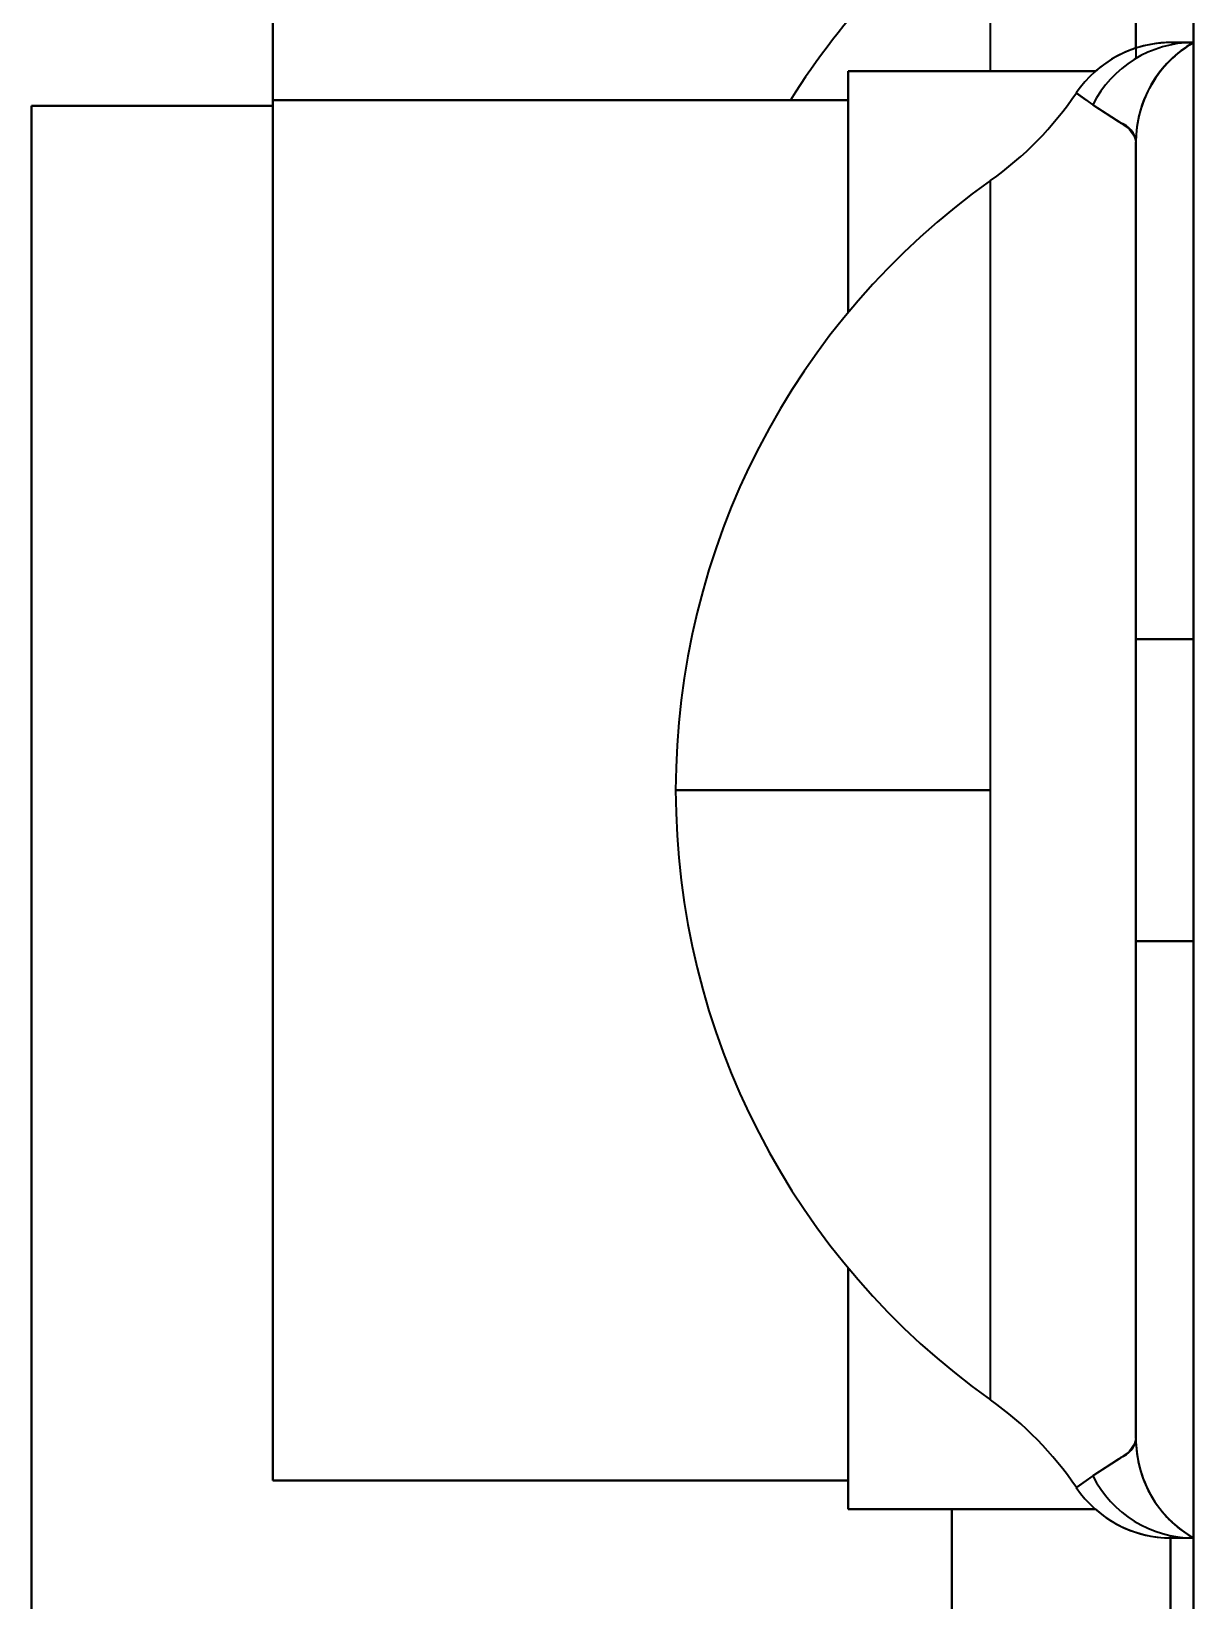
# Model space of a CAD drawing. Extents: x 146 to 1134, y 78 to 926.
# Drawn here: x 259.506 to 260.517, y 354.209 to 355.573 of the extents above; entities that cross this region are included whole.
import ezdxf

# ---------------------------------------------------------------- set-up
doc = ezdxf.new("R2010")
doc.units = 0

msp = doc.modelspace()

# ---------------------------------------------------------------- linework, layer by layer
at = {"color": 7, "lineweight": 35}
msp.add_line((260.5164, 356.1832), (260.5164, 323.4172), dxfattribs=at)
msp.add_line((260.5164, 356.1832), (260.5164, 323.4172), dxfattribs=at)
at = {"color": 7, "lineweight": 35, "ltscale": 0.00635}
msp.add_line((260.5164, 355.5632), (260.5164, 355.8172), dxfattribs=at)
msp.add_line((260.5164, 355.5632), (260.5164, 355.8172), dxfattribs=at)
at = {"color": 7, "lineweight": 35, "ltscale": 0.03}
for p, q in [((259.7164, 354.5672), (259.7164, 355.7672)), ((259.7164, 355.7672), (259.7164, 354.5672)), ((259.7164, 354.3132), (259.7164, 355.5132)), ((259.7164, 355.5132), (259.7164, 354.3132)), ((259.7164, 355.5132), (259.7164, 354.3132))]:
    msp.add_line(p, q, dxfattribs=at)
at = {"color": 7, "lineweight": 35, "ltscale": 0.006351}
msp.add_line((259.7164, 355.7672), (259.7164, 355.5132), dxfattribs=at)
at = {"color": 7, "lineweight": 35, "ltscale": 0.004504}
msp.add_line((260.4664, 355.7306), (260.4664, 355.5504), dxfattribs=at)
at = {"color": 7, "lineweight": 35, "ltscale": 0.004307}
msp.add_line((260.4664, 355.5583), (260.4664, 355.7306), dxfattribs=at)
at = {"color": 7, "lineweight": 35, "ltscale": 0.004532}
msp.add_line((260.4664, 355.7306), (260.4664, 355.5493), dxfattribs=at)
at = {"color": 7, "lineweight": 35, "ltscale": 0.003975}
msp.add_line((260.3401, 355.5381), (260.3401, 355.6971), dxfattribs=at)
at = {"color": 7, "lineweight": 35, "ltscale": 0.003973}
msp.add_line((260.3401, 355.5382), (260.3401, 355.6971), dxfattribs=at)
at = {"color": 7, "lineweight": 35, "ltscale": 0.000131226}
for p, q in [((260.5027, 355.5632), (260.4974, 355.5632)), ((260.4974, 354.2632), (260.5027, 354.2632))]:
    msp.add_line(p, q, dxfattribs=at)
at = {"color": 7, "lineweight": 35, "ltscale": 0.000479889}
for p, q in [((260.4974, 355.5632), (260.5166, 355.5632)), ((260.5166, 355.5632), (260.4974, 355.5632)), ((260.4973, 354.2632), (260.5164, 354.2632))]:
    msp.add_line(p, q, dxfattribs=at)
at = {"color": 7, "lineweight": 35, "ltscale": 0.000344086}
for p, q in [((260.5164, 355.5632), (260.5027, 355.5632)), ((260.5027, 354.2632), (260.5164, 354.2632))]:
    msp.add_line(p, q, dxfattribs=at)
at = {"color": 7, "lineweight": 35, "ltscale": 0.012969}
msp.add_line((260.5164, 355.0444), (260.5164, 355.5632), dxfattribs=at)
msp.add_line((260.5164, 355.0444), (260.5164, 355.5632), dxfattribs=at)
at = {"color": 7, "lineweight": 35, "ltscale": 0.005367}
for p, q in [((260.4311, 355.5382), (260.2164, 355.5382)), ((260.2164, 355.5382), (260.4311, 355.5382)), ((260.4311, 355.5382), (260.2164, 355.5382)), ((260.2164, 354.2882), (260.4311, 354.2882)), ((260.4311, 354.2882), (260.2164, 354.2882))]:
    msp.add_line(p, q, dxfattribs=at)
at = {"color": 7, "lineweight": 35, "ltscale": 0.005242}
msp.add_line((260.2164, 355.3285), (260.2164, 355.5382), dxfattribs=at)
msp.add_line((260.2164, 355.3285), (260.2164, 355.5382), dxfattribs=at)
at = {"color": 7, "lineweight": 35, "ltscale": 0.000624847}
for p, q in [((260.2164, 355.5382), (260.2164, 355.5132)), ((260.2164, 354.3132), (260.2164, 354.2882))]:
    msp.add_line(p, q, dxfattribs=at)
at = {"color": 7, "lineweight": 35, "ltscale": 0.000259698}
msp.add_line((260.4231, 355.5134), (260.4146, 355.5194), dxfattribs=at)
at = {"color": 7, "lineweight": 35, "ltscale": 0.000443808}
msp.add_line((260.4146, 355.5194), (260.429, 355.509), dxfattribs=at)
at = {"color": 7, "lineweight": 35, "ltscale": 0.00044044}
for p, q in [((260.4147, 355.5193), (260.429, 355.509)), ((260.429, 354.3173), (260.4147, 354.307))]:
    msp.add_line(p, q, dxfattribs=at)
at = {"color": 7, "lineweight": 35, "ltscale": 0.000249576}
msp.add_line((260.4228, 355.5135), (260.4147, 355.5193), dxfattribs=at)
at = {"color": 7, "lineweight": 35, "ltscale": 0.125}
for p, q in [((259.5064, 350.5082), (259.5064, 355.5082)), ((259.5064, 355.5082), (259.5064, 350.5082)), ((259.5064, 350.5082), (259.5064, 355.5082))]:
    msp.add_line(p, q, dxfattribs=at)
at = {"color": 7, "lineweight": 35, "ltscale": 0.00525}
msp.add_line((259.7164, 355.5082), (259.5064, 355.5082), dxfattribs=at)
at = {"color": 7, "lineweight": 35, "ltscale": 0.005251}
msp.add_line((259.5064, 355.5082), (259.7165, 355.5082), dxfattribs=at)
msp.add_line((259.5064, 355.5082), (259.7165, 355.5082), dxfattribs=at)
at = {"color": 7, "lineweight": 35, "ltscale": 0.0125}
for p, q in [((259.7164, 355.5132), (260.2164, 355.5132)), ((260.2164, 355.5132), (259.7164, 355.5132)), ((259.7164, 355.5132), (260.2164, 355.5132)), ((260.2164, 354.3132), (259.7164, 354.3132)), ((259.7164, 354.3132), (260.2164, 354.3132))]:
    msp.add_line(p, q, dxfattribs=at)
at = {"color": 7, "lineweight": 35, "ltscale": 0.004617}
for p, q in [((260.2164, 355.5132), (260.2164, 355.3285)), ((260.2164, 355.3285), (260.2164, 355.5132)), ((260.2164, 354.4978), (260.2164, 354.3132)), ((260.2164, 354.3132), (260.2164, 354.4978))]:
    msp.add_line(p, q, dxfattribs=at)
at = {"color": 7, "lineweight": 35, "ltscale": 0.000720385}
msp.add_line((260.429, 355.509), (260.4532, 355.4934), dxfattribs=at)
at = {"color": 7, "lineweight": 35, "ltscale": 0.010804}
for p, q in [((260.4664, 355.4766), (260.4664, 355.0444)), ((260.4664, 355.0444), (260.4664, 355.4766)), ((260.4664, 355.4766), (260.4664, 355.0444))]:
    msp.add_line(p, q, dxfattribs=at)
at = {"color": 7, "lineweight": 35, "ltscale": 0.039677}
msp.add_line((260.5164, 353.8972), (260.5164, 355.4843), dxfattribs=at)
at = {"color": 7, "lineweight": 35, "ltscale": 0.01325}
for p, q in [((260.3401, 354.9132), (260.3401, 355.4432)), ((260.3401, 354.9132), (260.3401, 355.4432)), ((260.3401, 354.3832), (260.3401, 354.9132)), ((260.3401, 354.3832), (260.3401, 354.9132))]:
    msp.add_line(p, q, dxfattribs=at)
at = {"color": 7, "lineweight": 35, "ltscale": 0.006562}
for p, q in [((260.4664, 354.7819), (260.4664, 355.0444)), ((260.4664, 355.0444), (260.4664, 354.7819)), ((260.4664, 355.0444), (260.4664, 354.7819)), ((260.4664, 354.7819), (260.4664, 355.0444)), ((260.5164, 354.7819), (260.5164, 355.0444)), ((260.5164, 354.7819), (260.5164, 355.0444))]:
    msp.add_line(p, q, dxfattribs=at)
at = {"color": 7, "lineweight": 35, "ltscale": 0.00125}
for p, q in [((260.4664, 355.0444), (260.5164, 355.0444)), ((260.5164, 355.0444), (260.4664, 355.0444)), ((260.4664, 354.7819), (260.5164, 354.7819)), ((260.5164, 354.7819), (260.4664, 354.7819))]:
    msp.add_line(p, q, dxfattribs=at)
at = {"color": 7, "lineweight": 35, "ltscale": 0.00020752}
msp.add_line((259.5064, 354.9225), (259.5064, 354.9142), dxfattribs=at)
at = {"color": 7, "lineweight": 35, "ltscale": 0.000148773}
msp.add_line((259.5064, 354.916), (259.5064, 354.9219), dxfattribs=at)
at = {"color": 7, "lineweight": 35, "ltscale": 8.92639e-05}
for p, q in [((259.5064, 354.9124), (259.5064, 354.916)), ((259.5064, 354.6254), (259.5064, 354.6219))]:
    msp.add_line(p, q, dxfattribs=at)
at = {"color": 7, "lineweight": 35, "ltscale": 0.005363}
msp.add_line((259.5064, 354.9142), (259.5064, 354.6997), dxfattribs=at)
at = {"color": 7, "lineweight": 35, "ltscale": 0.007041}
msp.add_line((259.5064, 354.6308), (259.5064, 354.9124), dxfattribs=at)
at = {"color": 7, "lineweight": 35, "ltscale": 0.000521851}
for p, q in [((259.5064, 354.9034), (259.5064, 354.8825)), ((259.5064, 354.8813), (259.5064, 354.9022)), ((259.5064, 354.2094), (259.5064, 354.2302))]:
    msp.add_line(p, q, dxfattribs=at)
at = {"color": 7, "lineweight": 35, "ltscale": 3.05176e-05}
for p, q in [((259.5064, 354.9022), (259.5064, 354.9034)), ((259.5064, 354.2552), (259.5064, 354.254))]:
    msp.add_line(p, q, dxfattribs=at)
at = {"color": 7, "lineweight": 35, "ltscale": 0.006842}
for p, q in [((260.3401, 354.9132), (260.0664, 354.9132)), ((260.0664, 354.9132), (260.3401, 354.9132))]:
    msp.add_line(p, q, dxfattribs=at)
at = {"color": 7, "lineweight": 35, "ltscale": 0.000567627}
msp.add_line((259.5064, 354.8825), (259.5064, 354.8598), dxfattribs=at)
at = {"color": 7, "lineweight": 35, "ltscale": 0.001}
msp.add_line((259.5064, 354.8413), (259.5064, 354.8813), dxfattribs=at)
at = {"color": 7, "lineweight": 35, "ltscale": 0.001102}
for p, q in [((259.5064, 354.8598), (259.5064, 354.8157)), ((259.5064, 354.7321), (259.5064, 354.688)), ((259.5064, 354.3364), (259.5064, 354.3805))]:
    msp.add_line(p, q, dxfattribs=at)
at = {"color": 7, "lineweight": 35, "ltscale": 0.000608826}
msp.add_line((259.5064, 354.8576), (259.5064, 354.8332), dxfattribs=at)
at = {"color": 7, "lineweight": 35, "ltscale": 0.000414276}
msp.add_line((259.5064, 354.841), (259.5064, 354.8576), dxfattribs=at)
at = {"color": 7, "lineweight": 35, "ltscale": 0.00354}
msp.add_line((259.5064, 354.6997), (259.5064, 354.8413), dxfattribs=at)
at = {"color": 7, "lineweight": 35, "ltscale": 0.000831604}
msp.add_line((259.5064, 354.8077), (259.5064, 354.841), dxfattribs=at)
at = {"color": 7, "lineweight": 35, "ltscale": 0.000741577}
msp.add_line((259.5064, 354.8332), (259.5064, 354.8036), dxfattribs=at)
at = {"color": 7, "lineweight": 35, "ltscale": 0.00209}
msp.add_line((259.5064, 354.8157), (259.5064, 354.7321), dxfattribs=at)
at = {"color": 7, "lineweight": 35, "ltscale": 0.00181}
msp.add_line((259.5064, 354.7353), (259.5064, 354.8077), dxfattribs=at)
at = {"color": 7, "lineweight": 35, "ltscale": 0.004453}
msp.add_line((259.5064, 354.8036), (259.5064, 354.6254), dxfattribs=at)
at = {"color": 7, "lineweight": 35, "ltscale": 0.010803}
for p, q in [((260.4664, 354.7819), (260.4664, 354.3498)), ((260.4664, 354.3498), (260.4664, 354.7819)), ((260.4664, 354.7819), (260.4664, 354.3498))]:
    msp.add_line(p, q, dxfattribs=at)
at = {"color": 7, "lineweight": 35, "ltscale": 0.012968}
msp.add_line((260.5164, 354.2632), (260.5164, 354.7819), dxfattribs=at)
msp.add_line((260.5164, 354.2632), (260.5164, 354.7819), dxfattribs=at)
at = {"color": 7, "lineweight": 35, "ltscale": 0.000830841}
msp.add_line((259.5064, 354.7021), (259.5064, 354.7353), dxfattribs=at)
at = {"color": 7, "lineweight": 35, "ltscale": 0.00038681}
msp.add_line((259.5064, 354.6866), (259.5064, 354.7021), dxfattribs=at)
at = {"color": 7, "lineweight": 35, "ltscale": 0.000626373}
msp.add_line((259.5064, 354.688), (259.5064, 354.663), dxfattribs=at)
at = {"color": 7, "lineweight": 35, "ltscale": 0.000191498}
msp.add_line((259.5064, 354.679), (259.5064, 354.6866), dxfattribs=at)
at = {"color": 7, "lineweight": 35, "ltscale": 0.000299072}
msp.add_line((259.5064, 354.667), (259.5064, 354.679), dxfattribs=at)
at = {"color": 7, "lineweight": 35, "ltscale": 0.000415039}
msp.add_line((259.5064, 354.6504), (259.5064, 354.667), dxfattribs=at)
at = {"color": 7, "lineweight": 35, "ltscale": 0.000508881}
msp.add_line((259.5064, 354.663), (259.5064, 354.6426), dxfattribs=at)
at = {"color": 7, "lineweight": 35, "ltscale": 0.000237274}
msp.add_line((259.5064, 354.6409), (259.5064, 354.6504), dxfattribs=at)
at = {"color": 7, "lineweight": 35, "ltscale": 2.82288e-05}
msp.add_line((259.5064, 354.6426), (259.5064, 354.6415), dxfattribs=at)
at = {"color": 7, "lineweight": 35, "ltscale": 0.000222778}
msp.add_line((259.5064, 354.6219), (259.5064, 354.6308), dxfattribs=at)
at = {"color": 7, "lineweight": 35, "ltscale": 0.000204468}
for p, q in [((259.5064, 354.5106), (259.5064, 354.5024)), ((259.5064, 354.4729), (259.5064, 354.4647)), ((259.5064, 354.414), (259.5064, 354.4058))]:
    msp.add_line(p, q, dxfattribs=at)
at = {"color": 7, "lineweight": 35, "ltscale": 0.000506592}
msp.add_line((259.5064, 354.4903), (259.5064, 354.5106), dxfattribs=at)
at = {"color": 7, "lineweight": 35, "ltscale": 0.00040741}
msp.add_line((259.5064, 354.5024), (259.5064, 354.4861), dxfattribs=at)
at = {"color": 7, "lineweight": 35, "ltscale": 0.005241}
msp.add_line((260.2164, 354.2882), (260.2164, 354.4978), dxfattribs=at)
msp.add_line((260.2164, 354.2882), (260.2164, 354.4978), dxfattribs=at)
at = {"color": 7, "lineweight": 35, "ltscale": 0.001118}
msp.add_line((259.5064, 354.4456), (259.5064, 354.4903), dxfattribs=at)
at = {"color": 7, "lineweight": 35, "ltscale": 0.00032959}
msp.add_line((259.5064, 354.4861), (259.5064, 354.4729), dxfattribs=at)
at = {"color": 7, "lineweight": 35, "ltscale": 0.000427246}
msp.add_line((259.5064, 354.4647), (259.5064, 354.4476), dxfattribs=at)
at = {"color": 7, "lineweight": 35, "ltscale": 0.000205231}
msp.add_line((259.5064, 354.4516), (259.5064, 354.4434), dxfattribs=at)
at = {"color": 7, "lineweight": 35, "ltscale": 0.000202179}
msp.add_line((259.5064, 354.4435), (259.5064, 354.4516), dxfattribs=at)
at = {"color": 7, "lineweight": 35, "ltscale": 0.000399017}
msp.add_line((259.5064, 354.4476), (259.5064, 354.4317), dxfattribs=at)
at = {"color": 7, "lineweight": 35, "ltscale": 0.001627}
msp.add_line((259.5064, 354.3805), (259.5064, 354.4456), dxfattribs=at)
at = {"color": 7, "lineweight": 35, "ltscale": 0.000726318}
msp.add_line((259.5064, 354.4145), (259.5064, 354.4435), dxfattribs=at)
at = {"color": 7, "lineweight": 35, "ltscale": 0.000405884}
msp.add_line((259.5064, 354.4434), (259.5064, 354.4272), dxfattribs=at)
at = {"color": 7, "lineweight": 35, "ltscale": 0.001315}
msp.add_line((259.5064, 354.4317), (259.5064, 354.3791), dxfattribs=at)
at = {"color": 7, "lineweight": 35, "ltscale": 0.000330353}
msp.add_line((259.5064, 354.4272), (259.5064, 354.414), dxfattribs=at)
at = {"color": 7, "lineweight": 35, "ltscale": 0.000217438}
msp.add_line((259.5064, 354.4058), (259.5064, 354.4145), dxfattribs=at)
at = {"color": 7, "lineweight": 35, "ltscale": 0.005238}
for p, q in [((259.5064, 354.4058), (259.5064, 354.1963)), ((259.5064, 354.1963), (259.5064, 354.4058))]:
    msp.add_line(p, q, dxfattribs=at)
at = {"color": 7, "lineweight": 35, "ltscale": 0.000869751}
msp.add_line((259.5064, 354.3791), (259.5064, 354.3443), dxfattribs=at)
at = {"color": 7, "lineweight": 35, "ltscale": 0.001386}
msp.add_line((259.5064, 354.3443), (259.5064, 354.2888), dxfattribs=at)
at = {"color": 7, "lineweight": 35, "ltscale": 0.001522}
msp.add_line((259.5064, 354.2755), (259.5064, 354.3364), dxfattribs=at)
at = {"color": 7, "lineweight": 35, "ltscale": 0.000720798}
msp.add_line((260.4532, 354.3329), (260.429, 354.3173), dxfattribs=at)
at = {"color": 7, "lineweight": 35, "ltscale": 0.000443362}
msp.add_line((260.429, 354.3173), (260.4146, 354.307), dxfattribs=at)
at = {"color": 7, "lineweight": 35, "ltscale": 0.000383759}
msp.add_line((259.5064, 354.2888), (259.5064, 354.2735), dxfattribs=at)
at = {"color": 7, "lineweight": 35, "ltscale": 0.003874}
for p, q in [((260.3064, 354.1332), (260.3064, 354.2881)), ((260.3064, 354.2881), (260.3064, 354.1332)), ((260.3064, 354.2881), (260.3064, 354.1332))]:
    msp.add_line(p, q, dxfattribs=at)
at = {"color": 7, "lineweight": 35, "ltscale": 0.001133}
msp.add_line((259.5064, 354.2302), (259.5064, 354.2755), dxfattribs=at)
at = {"color": 7, "lineweight": 35, "ltscale": 0.000457764}
msp.add_line((259.5064, 354.2735), (259.5064, 354.2552), dxfattribs=at)
at = {"color": 7, "lineweight": 35, "ltscale": 0.004138}
msp.add_line((260.5164, 354.1082), (260.5164, 354.2737), dxfattribs=at)
at = {"color": 7, "lineweight": 35, "ltscale": 0.003301}
msp.add_line((260.4964, 354.1332), (260.4964, 354.2652), dxfattribs=at)
at = {"color": 7, "lineweight": 35, "ltscale": 0.003927}
msp.add_line((260.4964, 354.1082), (260.4964, 354.2652), dxfattribs=at)
at = {"color": 7, "lineweight": 35, "ltscale": 0.003875}
for p, q in [((260.4964, 354.2632), (260.4964, 354.1082)), ((260.5164, 354.1082), (260.5164, 354.2632))]:
    msp.add_line(p, q, dxfattribs=at)
at = {"color": 7, "lineweight": 35, "ltscale": 0.000183868}
msp.add_line((259.5064, 354.254), (259.5064, 354.2466), dxfattribs=at)
at = {"color": 7, "lineweight": 35, "ltscale": 0.000550079}
msp.add_line((259.5064, 354.2466), (259.5064, 354.2246), dxfattribs=at)
at = {"color": 7, "lineweight": 35, "ltscale": 0.00038147}
msp.add_line((259.5064, 354.2246), (259.5064, 354.2094), dxfattribs=at)
at = {"color": 7, "lineweight": 35}
for points in [[(260.429, 355.509), (260.4514, 355.4946), (260.4607, 355.4882), (260.4659, 355.4809), (260.4664, 355.4766)], [(260.4664, 354.3498), (260.4659, 354.3455), (260.4607, 354.3381), (260.4514, 354.3317), (260.429, 354.3173)]]:
    msp.add_lwpolyline(points, dxfattribs=at)
for centre, radius, start, end in [((260.7165, 355.1672), 0.65, 125.3767, 147.8405), ((260.4973, 355.4632), 0.1, 89.9908, 145.8069), ((260.5168, 355.4649), 0.0983, 90.2202, 153.3671), ((260.5168, 355.4649), 0.0983, 90.2202, 153.3671), ((260.4973, 355.4632), 0.1, 89.9987, 131.4125), ((260.5664, 355.4766), 0.1, 120, 180), ((260.5665, 355.4764), 0.1001, 119.9936, 151.8871), ((260.5664, 355.4766), 0.1, 120, 150), ((260.567, 355.476), 0.1007, 120.1057, 149.889), ((260.1664, 355.6878), 0.3, 305.3765, 325.841), ((260.5664, 355.4766), 0.1, 150, 180), ((260.5674, 355.4763), 0.101, 150.1282, 179.84), ((260.4465, 355.474), 0.0204, 7.4085, 71.1608), ((260.4469, 355.4742), 0.0199, 6.9983, 71.8124), ((260.7164, 354.9132), 0.65, 125.3765, 180), ((260.7164, 354.9132), 0.65, 180, 234.6235), ((260.1664, 354.1386), 0.3, 34.159, 54.6235), ((260.1664, 354.1386), 0.3, 34.159, 54.6235), ((260.4469, 354.3522), 0.0199, 288.1876, 353.0017), ((260.4465, 354.3524), 0.0204, 288.8647, 352.6126), ((260.5673, 354.35), 0.1009, 180.149, 209.8774), ((260.5664, 354.3498), 0.1, 180, 210), ((260.5664, 354.3498), 0.1, 180, 206.9212), ((260.5664, 354.3498), 0.1, 186.8822, 240.0149), ((260.5168, 354.3614), 0.0983, 206.6329, 269.7798), ((260.5168, 354.3614), 0.0983, 206.6329, 269.7798), ((260.4973, 354.3632), 0.1, 214.1931, 270.0092), ((260.567, 354.3503), 0.1008, 210.1178, 239.8886), ((260.5664, 354.3498), 0.1, 210, 240), ((260.4973, 354.3632), 0.1, 228.5899, 270.0014)]:
    msp.add_arc(centre, radius, start, end, dxfattribs=at)

doc.saveas('drawing.dxf')
